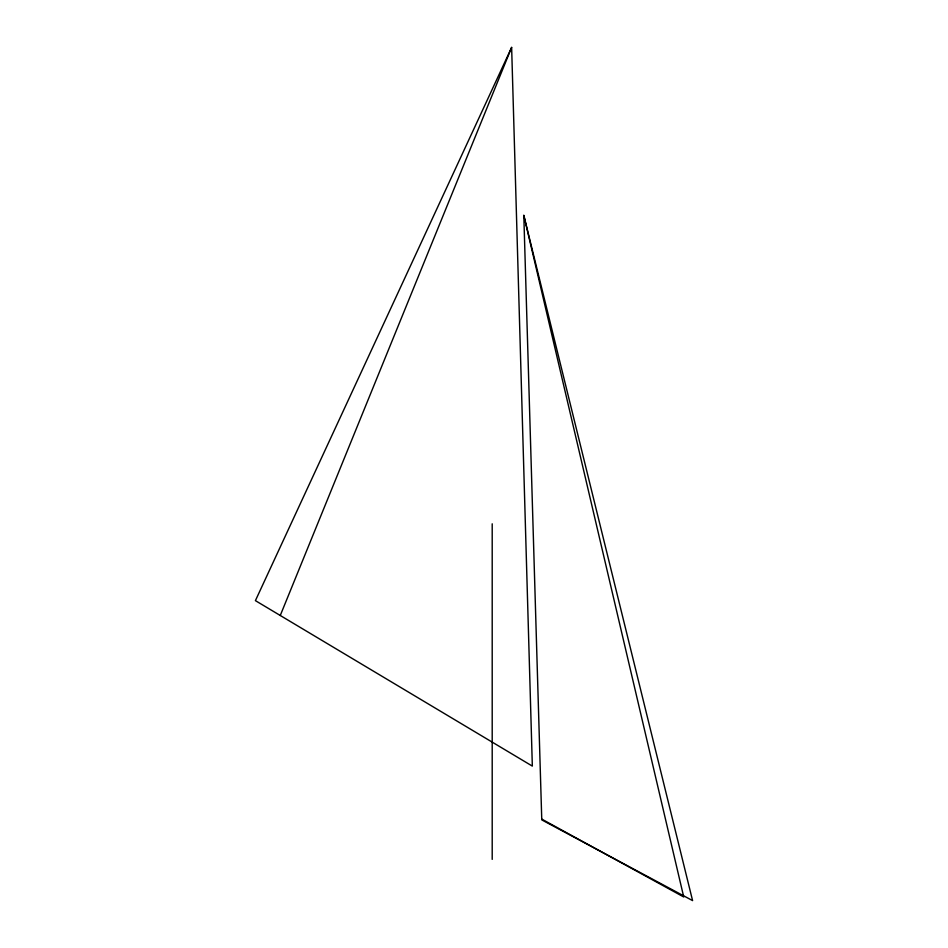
<?xml version="1.0" encoding="UTF-8"?>
<svg xmlns="http://www.w3.org/2000/svg" width="948" height="948" viewBox="0 0 948 948"><rect width="100%" height="100%" fill="white"/><g stroke="black" fill="none" stroke-linecap="round" stroke-linejoin="round"><path stroke-width="1.42" d="M280.264 615.489L511.636 47.4L532.338 766.103L255.415 600.641L511.636 47.4M541.735 819.084L683.733 896.974L523.806 215.362L541.77 819.89L692.585 900.6L523.806 215.362M492.202 523.817L492.202 859.374"/></g></svg>
